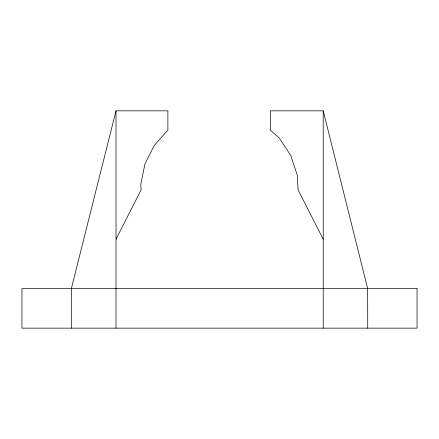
<?xml version="1.0" encoding="UTF-8"?>
<svg xmlns="http://www.w3.org/2000/svg" width="439" height="439" viewBox="0 0 439 439"><rect width="100%" height="100%" fill="white"/><g stroke="black" fill="none" stroke-linecap="round" stroke-linejoin="round"><path stroke-width="0.66" d="M116.011 239.255L141.128 189.867L140.793 184.215L144.941 164.005L154.182 145.561L167.879 130.136L167.879 110.847L116.011 110.847L71.337 288.642L71.337 328.152M367.723 328.152L367.662 288.642L323.214 110.847L270.336 110.847L270.336 130.136L279.341 138.131L290.695 155.357L297.208 174.931L298.092 189.867L323.214 239.255M323.214 110.847L323.214 328.152M116.011 110.847L116.011 328.152M417.05 288.642L21.95 288.642L21.95 328.152L417.05 328.152L417.05 288.642"/></g></svg>
